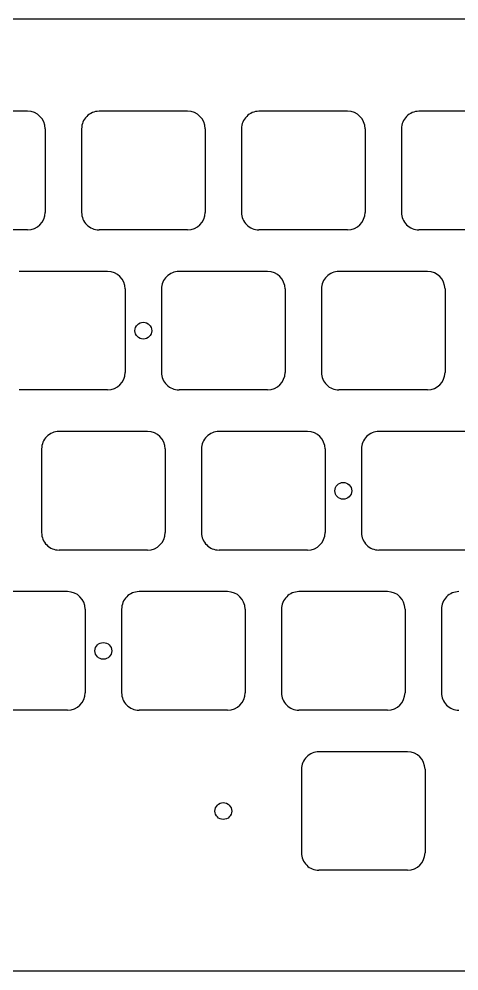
# Model space of a CAD drawing. Header units: millimetres. Extents: x -10 to 277, y -95 to 18.
# Drawn here: x 80.4 to 132.8, y -95.2 to 18 of the extents above; entities that cross this region are included whole.
import ezdxf

# ---------------------------------------------------------------- set-up
doc = ezdxf.new("R2010")
doc.units = ezdxf.units.MM
doc.header["$MEASUREMENT"] = 0
doc.layers.add('BLACK', color=7, linetype='CONTINUOUS')
doc.layers.add('Edge.Cuts', color=53, linetype='CONTINUOUS')

msp = doc.modelspace()

# ---------------------------------------------------------------- linework, layer by layer
at = {"layer": 'BLACK', "linetype": 'Continuous'}
for p, q in [((126.71875, -69.15), (116.168749, -69.15)), ((114.09375, -71.225), (114.09375, -81.175001)), ((128.79375, -71.225), (128.79375, -81.175)), ((126.71875, -83.25), (116.16875, -83.25))]:
    msp.add_line(p, q, dxfattribs=at)
at = {"layer": 'BLACK'}
msp.add_circle((104.775, -76.2), 1, dxfattribs=at)
for centre, radius, start, end in [((116.168749, -71.224999), 2.074999, 90, 180.00002761), ((126.71875, -71.225), 2.075, 0, 90), ((116.168749, -81.175001), 2.074999, 180, 270.00002761), ((126.71875, -81.175), 2.075, 270, 0)]:
    msp.add_arc(centre, radius, start, end, dxfattribs=at)
at = {"layer": 'Edge.Cuts', "linetype": 'Continuous'}
for p, q in [((209.475, 18.026), (57.225, 18.026)), ((81.475, 7.05), (70.925, 7.05)), ((100.525, 7.05), (89.975, 7.05)), ((119.575, 7.05), (109.025, 7.05)), ((138.625, 7.05), (128.075, 7.05)), ((83.55, 4.975), (83.55, -4.975)), ((87.9, 4.975), (87.9, -4.975)), ((102.6, 4.975), (102.6, -4.975)), ((106.95, 4.975), (106.95, -4.975)), ((121.65, 4.975), (121.65, -4.975)), ((126, 4.975), (126, -4.975)), ((81.475, -7.05), (70.925, -7.05)), ((100.525, -7.05), (89.975, -7.05)), ((119.575, -7.05), (109.025, -7.05)), ((138.625, -7.05), (128.075, -7.05)), ((91, -12), (80.45, -12)), ((110.05, -12), (99.5, -12)), ((129.1, -12), (118.55, -12)), ((93.075, -14.075), (93.075, -24.025)), ((97.425, -14.075), (97.425, -24.025)), ((112.125, -14.075), (112.125, -24.025)), ((116.475, -14.075), (116.475, -24.025)), ((131.175, -14.075), (131.175, -24.025)), ((91, -26.1), (80.45, -26.1)), ((110.05, -26.1), (99.5, -26.1)), ((129.1, -26.1), (118.55, -26.1)), ((95.7625, -31.05), (85.2125, -31.05)), ((114.8125, -31.05), (104.2625, -31.05)), ((133.8625, -31.05), (123.3125, -31.05)), ((83.1375, -33.125), (83.1375, -43.075)), ((97.8375, -33.125), (97.8375, -43.075)), ((102.1875, -33.125), (102.1875, -43.075)), ((116.8875, -33.125), (116.8875, -43.075)), ((121.2375, -33.125), (121.2375, -43.075)), ((95.7625, -45.15), (85.2125, -45.15)), ((114.8125, -45.15), (104.2625, -45.15)), ((133.8625, -45.15), (123.3125, -45.15)), ((86.2375, -50.1), (75.6875, -50.1)), ((105.2875, -50.1), (94.7375, -50.1)), ((124.3375, -50.1), (113.7875, -50.1)), ((88.3125, -52.175), (88.3125, -62.125)), ((92.6625, -52.175), (92.6625, -62.125)), ((107.3625, -52.175), (107.3625, -62.125)), ((111.7125, -52.175), (111.7125, -62.125)), ((126.4125, -52.175), (126.4125, -62.125)), ((130.7625, -52.175), (130.7625, -62.125)), ((86.2375, -64.2), (75.6875, -64.2)), ((105.2875, -64.2), (94.7375, -64.2)), ((124.3375, -64.2), (113.7875, -64.2)), ((52.325, -95.226), (214.375, -95.226))]:
    msp.add_line(p, q, dxfattribs=at)
at = {"layer": 'Edge.Cuts'}
for centre in [(95.25, -19.05), (119.0625, -38.1), (90.4875, -57.15)]:
    msp.add_circle(centre, 1, dxfattribs=at)
for centre, radius, start, end in [((81.474972, 4.974985), 2.075015, 0.00041418, 89.99922686), ((89.974972, 4.974985), 2.074972, 89.99922686, 179.99958581), ((100.524972, 4.974985), 2.075015, 0.00041418, 89.99922686), ((109.024972, 4.974985), 2.074972, 89.99922686, 179.99958581), ((119.574972, 4.974985), 2.075015, 0.00041418, 89.99922686), ((128.074972, 4.974985), 2.074972, 89.99922686, 179.99958581), ((81.474972, -4.975015), 2.075028, 270.00077315, 0.00041418), ((89.974972, -4.975015), 2.074985, 179.99958581, 270.00077315), ((100.524972, -4.975015), 2.075028, 270.00077315, 0.00041418), ((109.024972, -4.975015), 2.074985, 179.99958581, 270.00077315), ((119.574972, -4.975015), 2.075028, 270.00077315, 0.00041418), ((128.074972, -4.975015), 2.074985, 179.99958581, 270.00077315), ((90.999972, -14.075015), 2.075015, 0.00041418, 89.99922686), ((99.499972, -14.075015), 2.074972, 89.99922686, 179.99958581), ((110.049972, -14.075015), 2.075015, 0.00041418, 89.99922686), ((118.549972, -14.075015), 2.074972, 89.99922686, 179.99958581), ((129.099972, -14.075015), 2.075015, 0.00041418, 89.99922686), ((90.999972, -24.025015), 2.075028, 270.00077315, 0.00041418), ((99.499972, -24.025015), 2.074985, 179.99958581, 270.00077315), ((110.049972, -24.025015), 2.075028, 270.00077315, 0.00041418), ((118.549972, -24.025015), 2.074985, 179.99958581, 270.00077315), ((129.099972, -24.025015), 2.075028, 270.00077315, 0.00041418), ((85.212472, -33.125015), 2.074972, 89.99922686, 179.99958581), ((95.762472, -33.125015), 2.075015, 0.00041418, 89.99922686), ((104.262472, -33.125015), 2.074972, 89.99922686, 179.99958581), ((114.812472, -33.125015), 2.075015, 0.00041418, 89.99922686), ((123.312472, -33.125015), 2.074972, 89.99922686, 179.99958581), ((85.212472, -43.075015), 2.074985, 179.99958581, 270.00077315), ((95.762472, -43.075015), 2.075028, 270.00077315, 0.00041418), ((104.262472, -43.075015), 2.074985, 179.99958581, 270.00077315), ((114.812472, -43.075015), 2.075028, 270.00077315, 0.00041418), ((123.312472, -43.075015), 2.074985, 179.99958581, 270.00077315), ((86.237472, -52.175015), 2.075015, 0.00041418, 89.99922686), ((94.737472, -52.175015), 2.074972, 89.99922686, 179.99958581), ((105.287472, -52.175015), 2.075015, 0.00041418, 89.99922686), ((113.787472, -52.175015), 2.074972, 89.99922686, 179.99958581), ((124.337472, -52.175015), 2.075015, 0.00041418, 89.99922686), ((132.837472, -52.175015), 2.074972, 89.99922686, 179.99958581), ((86.237472, -62.125015), 2.075028, 270.00077315, 0.00041418), ((94.737472, -62.125015), 2.074985, 179.99958581, 270.00077315), ((105.287472, -62.125015), 2.075028, 270.00077315, 0.00041418), ((113.787472, -62.125015), 2.074985, 179.99958581, 270.00077315), ((124.337472, -62.125015), 2.075028, 270.00077315, 0.00041418), ((132.837472, -62.125015), 2.074985, 179.99958581, 270.00077315)]:
    msp.add_arc(centre, radius, start, end, dxfattribs=at)

doc.saveas('drawing.dxf')
